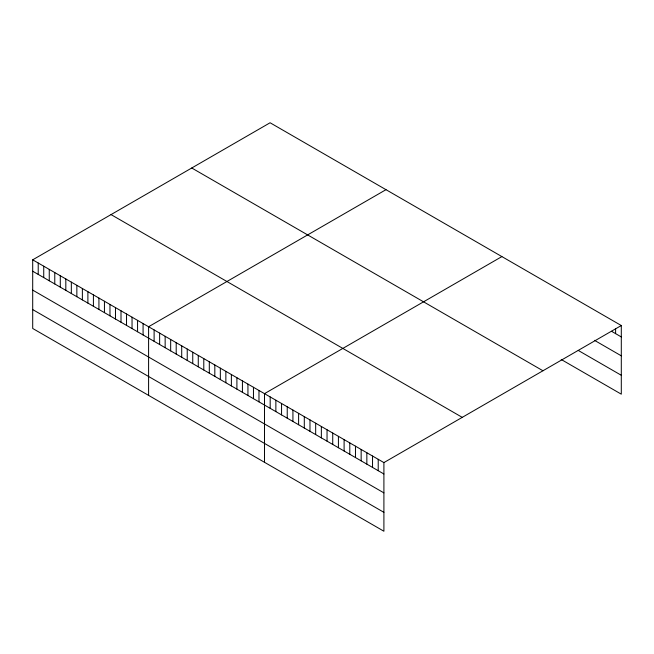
<?xml version="1.0" encoding="UTF-8"?>
<svg xmlns="http://www.w3.org/2000/svg" width="654" height="654" viewBox="0 0 654 654"><rect width="100%" height="100%" fill="white"/><g stroke="black" fill="none" stroke-linecap="round" stroke-linejoin="round"><path stroke-width="0.98" d="M32.7 259.826L383.906 462.591L383.906 531.236L32.7 328.471L32.7 259.826L270.094 122.764L621.3 325.529L621.3 394.174L561.189 359.471M385.991 189.676L148.597 326.738L148.597 395.384M501.888 256.589L264.494 393.651L264.494 462.296M383.906 462.591L621.3 325.529M611.555 331.3L621.3 336.933M594.494 340.342L621.3 355.825M578.25 350.43L621.3 375.282M191.753 167.996L542.959 370.761M111.041 214.594L462.247 417.358M32.7 271.222L383.906 473.986M32.7 290.114L383.906 492.879M32.7 309.579L383.906 512.344M615.61 328.897L615.61 333.646M378.216 459.304L378.216 470.708M372.535 456.026L372.535 467.422M366.845 452.74L366.845 464.144M361.155 449.461L361.155 460.857M355.474 446.175L355.474 457.579M349.784 442.889L349.784 454.293M344.102 439.611L344.102 451.007M338.412 436.324L338.412 447.728M332.731 433.046L332.731 444.442M327.041 429.76L327.041 441.164M321.359 426.482L321.359 437.878M315.669 423.195L315.669 434.599M309.98 419.909L309.98 431.313M304.298 416.631L304.298 428.027M298.608 413.344L298.608 424.748M292.927 410.066L292.927 421.462M287.237 406.78L287.237 418.184M281.555 403.502L281.555 414.898M275.865 400.215L275.865 411.619M270.184 396.929L270.184 408.333M258.976 390.463L258.976 401.867M253.458 387.274L253.458 398.678M247.94 384.094L247.94 395.49M242.421 380.906L242.421 392.302M236.903 377.718L236.903 389.122M231.377 374.529L231.377 385.934M225.859 371.341L225.859 382.745M220.341 368.161L220.341 379.557M214.823 364.973L214.823 376.377M209.305 361.785L209.305 373.189M203.786 358.596L203.786 370.001M198.268 355.416L198.268 366.812M192.75 352.228L192.75 363.624M187.232 349.04L187.232 360.444M181.714 345.852L181.714 357.256M176.196 342.671L176.196 354.067M170.669 339.483L170.669 350.879M165.151 336.295L165.151 347.699M159.633 333.107L159.633 344.511M154.115 329.927L154.115 341.323M143.079 323.55L143.079 334.954M137.561 320.362L137.561 331.766M132.043 317.174L132.043 328.578M126.524 313.994L126.524 325.39M121.006 310.805L121.006 322.209M115.48 307.617L115.48 319.021M109.962 304.429L109.962 315.833M104.444 301.249L104.444 312.645M98.926 298.061L98.926 309.456M93.408 294.872L93.408 306.276M87.889 291.684L87.889 303.088M82.371 288.504L82.371 299.9M76.853 285.316L76.853 296.712M71.335 282.127L71.335 293.532M65.817 278.939L65.817 290.343M60.291 275.759L60.291 287.155M54.773 272.571L54.773 283.967M49.254 269.383L49.254 280.787M43.736 266.194L43.736 277.598M38.218 263.014L38.218 274.41"/></g></svg>
